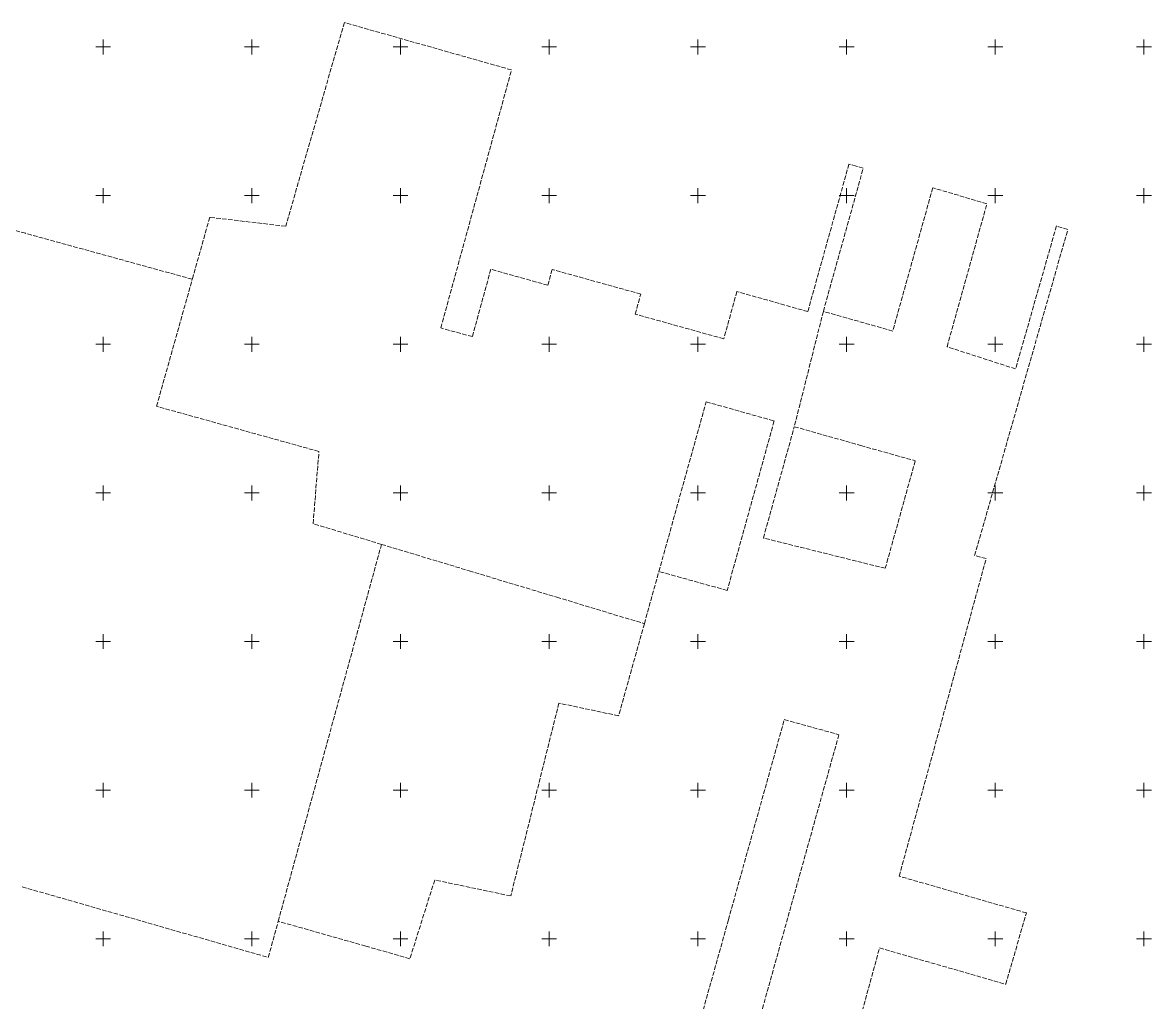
# Model space of a CAD drawing. Header units: metres. Extents: x 7536658 to 7539479, y 5878998 to 5880901.
# Drawn here: x 7537222.9 to 7537602.5, y 5879278.6 to 5879608.2 of the extents above; entities that cross this region are included whole.
import ezdxf

# ---------------------------------------------------------------- set-up
doc = ezdxf.new("R2010")
doc.units = ezdxf.units.M
doc.linetypes.add('1', pattern=[0])
doc.linetypes.add('GUK', pattern=[2, 1.5, -0.5])
doc.layers.add('Kontury', color=96, linetype='GUK', lineweight=18, true_color=0x008000)
doc.layers.add('Podzial_sekcyjny_krzyze', color=7, linetype='1', lineweight=18)

msp = doc.modelspace()

# ---------------------------------------------------------------- linework, layer by layer
at = {"layer": 'Kontury'}
for p, q in [((7537331.12, 5879608.2), (7537311.39, 5879539.68)), ((7537387.32, 5879592.28), (7537331.12, 5879608.2)), ((7537363.54, 5879505.47), (7537387.32, 5879592.28)), ((7537223.88, 5879537.31), (7537141.7, 5879559.93)), ((7537500.78, 5879560.6), (7537486.95, 5879510.98)), ((7537492.18, 5879511.06), (7537505.6, 5879559.23)), ((7537503.2, 5879559.92), (7537500.78, 5879560.6)), ((7537505.6, 5879559.23), (7537503.2, 5879559.92)), ((7537528.96, 5879552.62), (7537515.53, 5879504.44)), ((7537547.19, 5879547.28), (7537528.96, 5879552.62)), ((7537533.78, 5879499.15), (7537547.19, 5879547.28)), ((7537285.84, 5879542.71), (7537279.98, 5879521.87)), ((7537311.39, 5879539.68), (7537285.84, 5879542.71)), ((7537553.49, 5879465.48), (7537574.38, 5879538.56)), ((7537570.57, 5879539.79), (7537556.83, 5879491.72)), ((7537574.38, 5879538.56), (7537570.57, 5879539.79)), ((7537279.98, 5879521.87), (7537223.88, 5879537.31)), ((7537380.36, 5879525.23), (7537374.15, 5879502.56)), ((7537399.54, 5879519.84), (7537380.36, 5879525.23)), ((7537400.99, 5879525.15), (7537399.54, 5879519.84)), ((7537430.78, 5879516.87), (7537400.99, 5879525.15)), ((7537267.96, 5879479.13), (7537279.98, 5879521.87)), ((7537428.9, 5879510.13), (7537430.78, 5879516.87)), ((7537463.12, 5879517.74), (7537458.69, 5879501.83)), ((7537486.95, 5879510.98), (7537463.12, 5879517.74)), ((7537458.69, 5879501.83), (7537428.9, 5879510.13)), ((7537492.18, 5879511.06), (7537482.41, 5879472.28)), ((7537515.53, 5879504.44), (7537492.18, 5879511.06)), ((7537374.15, 5879502.56), (7537363.54, 5879505.47)), ((7537556.83, 5879491.72), (7537533.78, 5879499.15)), ((7537322.56, 5879463.94), (7537267.96, 5879479.13)), ((7537436.88, 5879423.59), (7537452.78, 5879480.64)), ((7537452.78, 5879480.64), (7537475.64, 5879474.19)), ((7537475.64, 5879474.19), (7537459.84, 5879417.19)), ((7537472.02, 5879434.83), (7537482.41, 5879472.28)), ((7537482.41, 5879472.28), (7537504.79, 5879465.93)), ((7537504.79, 5879465.93), (7537522.78, 5879460.89)), ((7537320.6, 5879439.64), (7537322.56, 5879463.94)), ((7537543.06, 5879428.95), (7537553.49, 5879465.48)), ((7537523.08, 5879460.81), (7537513.91, 5879427.9)), ((7537522.78, 5879460.89), (7537523.08, 5879460.81)), ((7537343.6, 5879432.7), (7537320.6, 5879439.64)), ((7537308.87, 5879305.93), (7537343.6, 5879432.7)), ((7537343.6, 5879432.7), (7537373.06, 5879423.8)), ((7537513, 5879424.64), (7537472.02, 5879434.83)), ((7537513.91, 5879427.9), (7537513, 5879424.64)), ((7537541.11, 5879406.67), (7537546.92, 5879427.89)), ((7537546.92, 5879427.89), (7537543.06, 5879428.95)), ((7537373.06, 5879423.8), (7537402.52, 5879414.92)), ((7537431.99, 5879406.02), (7537436.88, 5879423.59)), ((7537459.84, 5879417.19), (7537436.88, 5879423.59)), ((7537402.52, 5879414.92), (7537431.99, 5879406.02)), ((7537431.99, 5879406.02), (7537423.35, 5879375.02)), ((7537536.12, 5879388.44), (7537541.11, 5879406.67)), ((7537517.68, 5879321.08), (7537536.12, 5879388.44)), ((7537403.26, 5879379.3), (7537387.08, 5879314.44)), ((7537423.35, 5879375.02), (7537403.26, 5879379.3)), ((7537460.25, 5879306.39), (7537479.05, 5879373.74)), ((7537479.05, 5879373.74), (7537497.4, 5879368.68)), ((7537497.4, 5879368.68), (7537479.08, 5879303)), ((7537361.49, 5879319.8), (7537353.15, 5879293.33)), ((7537375.35, 5879316.9), (7537361.49, 5879319.8)), ((7537560.47, 5879308.73), (7537517.68, 5879321.08)), ((7537222.79, 5879317.5), (7537305.53, 5879293.77)), ((7537387.08, 5879314.44), (7537375.35, 5879316.9)), ((7537435.09, 5879216.36), (7537460.25, 5879306.39)), ((7537553.51, 5879284.73), (7537560.47, 5879308.73)), ((7537305.53, 5879293.77), (7537308.87, 5879305.93)), ((7537338.28, 5879297.56), (7537308.87, 5879305.93)), ((7537479.08, 5879303), (7537453.47, 5879211.14)), ((7537353.15, 5879293.33), (7537338.28, 5879297.56)), ((7537503.16, 5879268.02), (7537511.08, 5879296.96)), ((7537511.08, 5879296.96), (7537553.51, 5879284.73))]:
    msp.add_line(p, q, dxfattribs=at)
at = {"layer": 'Podzial_sekcyjny_krzyze'}
for p, q in [((7537250, 5879597.5), (7537250, 5879602.5)), ((7537300, 5879597.5), (7537300, 5879602.5)), ((7537350, 5879597.5), (7537350, 5879602.5)), ((7537400, 5879597.5), (7537400, 5879602.5)), ((7537450, 5879597.5), (7537450, 5879602.5)), ((7537500, 5879597.5), (7537500, 5879602.5)), ((7537550, 5879597.5), (7537550, 5879602.5)), ((7537600, 5879597.5), (7537600, 5879602.5)), ((7537247.5, 5879600), (7537252.5, 5879600)), ((7537297.5, 5879600), (7537302.5, 5879600)), ((7537347.5, 5879600), (7537352.5, 5879600)), ((7537397.5, 5879600), (7537402.5, 5879600)), ((7537447.5, 5879600), (7537452.5, 5879600)), ((7537497.5, 5879600), (7537502.5, 5879600)), ((7537547.5, 5879600), (7537552.5, 5879600)), ((7537597.5, 5879600), (7537602.5, 5879600)), ((7537247.5, 5879550), (7537252.5, 5879550)), ((7537250, 5879547.5), (7537250, 5879552.5)), ((7537297.5, 5879550), (7537302.5, 5879550)), ((7537300, 5879547.5), (7537300, 5879552.5)), ((7537347.5, 5879550), (7537352.5, 5879550)), ((7537350, 5879547.5), (7537350, 5879552.5)), ((7537397.5, 5879550), (7537402.5, 5879550)), ((7537400, 5879547.5), (7537400, 5879552.5)), ((7537447.5, 5879550), (7537452.5, 5879550)), ((7537450, 5879547.5), (7537450, 5879552.5)), ((7537497.5, 5879550), (7537502.5, 5879550)), ((7537500, 5879547.5), (7537500, 5879552.5)), ((7537547.5, 5879550), (7537552.5, 5879550)), ((7537550, 5879547.5), (7537550, 5879552.5)), ((7537597.5, 5879550), (7537602.5, 5879550)), ((7537600, 5879547.5), (7537600, 5879552.5)), ((7537247.5, 5879500), (7537252.5, 5879500)), ((7537250, 5879497.5), (7537250, 5879502.5)), ((7537297.5, 5879500), (7537302.5, 5879500)), ((7537300, 5879497.5), (7537300, 5879502.5)), ((7537347.5, 5879500), (7537352.5, 5879500)), ((7537350, 5879497.5), (7537350, 5879502.5)), ((7537397.5, 5879500), (7537402.5, 5879500)), ((7537400, 5879497.5), (7537400, 5879502.5)), ((7537447.5, 5879500), (7537452.5, 5879500)), ((7537450, 5879497.5), (7537450, 5879502.5)), ((7537497.5, 5879500), (7537502.5, 5879500)), ((7537500, 5879497.5), (7537500, 5879502.5)), ((7537547.5, 5879500), (7537552.5, 5879500)), ((7537550, 5879497.5), (7537550, 5879502.5)), ((7537597.5, 5879500), (7537602.5, 5879500)), ((7537600, 5879497.5), (7537600, 5879502.5)), ((7537250, 5879447.5), (7537250, 5879452.5)), ((7537300, 5879447.5), (7537300, 5879452.5)), ((7537350, 5879447.5), (7537350, 5879452.5)), ((7537400, 5879447.5), (7537400, 5879452.5)), ((7537450, 5879447.5), (7537450, 5879452.5)), ((7537500, 5879447.5), (7537500, 5879452.5)), ((7537550, 5879447.5), (7537550, 5879452.5)), ((7537600, 5879447.5), (7537600, 5879452.5)), ((7537247.5, 5879450), (7537252.5, 5879450)), ((7537297.5, 5879450), (7537302.5, 5879450)), ((7537347.5, 5879450), (7537352.5, 5879450)), ((7537397.5, 5879450), (7537402.5, 5879450)), ((7537447.5, 5879450), (7537452.5, 5879450)), ((7537497.5, 5879450), (7537502.5, 5879450)), ((7537547.5, 5879450), (7537552.5, 5879450)), ((7537597.5, 5879450), (7537602.5, 5879450)), ((7537250, 5879397.5), (7537250, 5879402.5)), ((7537300, 5879397.5), (7537300, 5879402.5)), ((7537350, 5879397.5), (7537350, 5879402.5)), ((7537400, 5879397.5), (7537400, 5879402.5)), ((7537450, 5879397.5), (7537450, 5879402.5)), ((7537500, 5879397.5), (7537500, 5879402.5)), ((7537550, 5879397.5), (7537550, 5879402.5)), ((7537600, 5879397.5), (7537600, 5879402.5)), ((7537247.5, 5879400), (7537252.5, 5879400)), ((7537297.5, 5879400), (7537302.5, 5879400)), ((7537347.5, 5879400), (7537352.5, 5879400)), ((7537397.5, 5879400), (7537402.5, 5879400)), ((7537447.5, 5879400), (7537452.5, 5879400)), ((7537497.5, 5879400), (7537502.5, 5879400)), ((7537547.5, 5879400), (7537552.5, 5879400)), ((7537597.5, 5879400), (7537602.5, 5879400)), ((7537250, 5879347.5), (7537250, 5879352.5)), ((7537300, 5879347.5), (7537300, 5879352.5)), ((7537350, 5879347.5), (7537350, 5879352.5)), ((7537400, 5879347.5), (7537400, 5879352.5)), ((7537450, 5879347.5), (7537450, 5879352.5)), ((7537500, 5879347.5), (7537500, 5879352.5)), ((7537550, 5879347.5), (7537550, 5879352.5)), ((7537600, 5879347.5), (7537600, 5879352.5)), ((7537247.5, 5879350), (7537252.5, 5879350)), ((7537297.5, 5879350), (7537302.5, 5879350)), ((7537347.5, 5879350), (7537352.5, 5879350)), ((7537397.5, 5879350), (7537402.5, 5879350)), ((7537447.5, 5879350), (7537452.5, 5879350)), ((7537497.5, 5879350), (7537502.5, 5879350)), ((7537547.5, 5879350), (7537552.5, 5879350)), ((7537597.5, 5879350), (7537602.5, 5879350)), ((7537250, 5879297.5), (7537250, 5879302.5)), ((7537300, 5879297.5), (7537300, 5879302.5)), ((7537350, 5879297.5), (7537350, 5879302.5)), ((7537400, 5879297.5), (7537400, 5879302.5)), ((7537450, 5879297.5), (7537450, 5879302.5)), ((7537500, 5879297.5), (7537500, 5879302.5)), ((7537550, 5879297.5), (7537550, 5879302.5)), ((7537600, 5879297.5), (7537600, 5879302.5)), ((7537247.5, 5879300), (7537252.5, 5879300)), ((7537297.5, 5879300), (7537302.5, 5879300)), ((7537347.5, 5879300), (7537352.5, 5879300)), ((7537397.5, 5879300), (7537402.5, 5879300)), ((7537447.5, 5879300), (7537452.5, 5879300)), ((7537497.5, 5879300), (7537502.5, 5879300)), ((7537547.5, 5879300), (7537552.5, 5879300)), ((7537597.5, 5879300), (7537602.5, 5879300))]:
    msp.add_line(p, q, dxfattribs=at)

doc.saveas('drawing.dxf')
